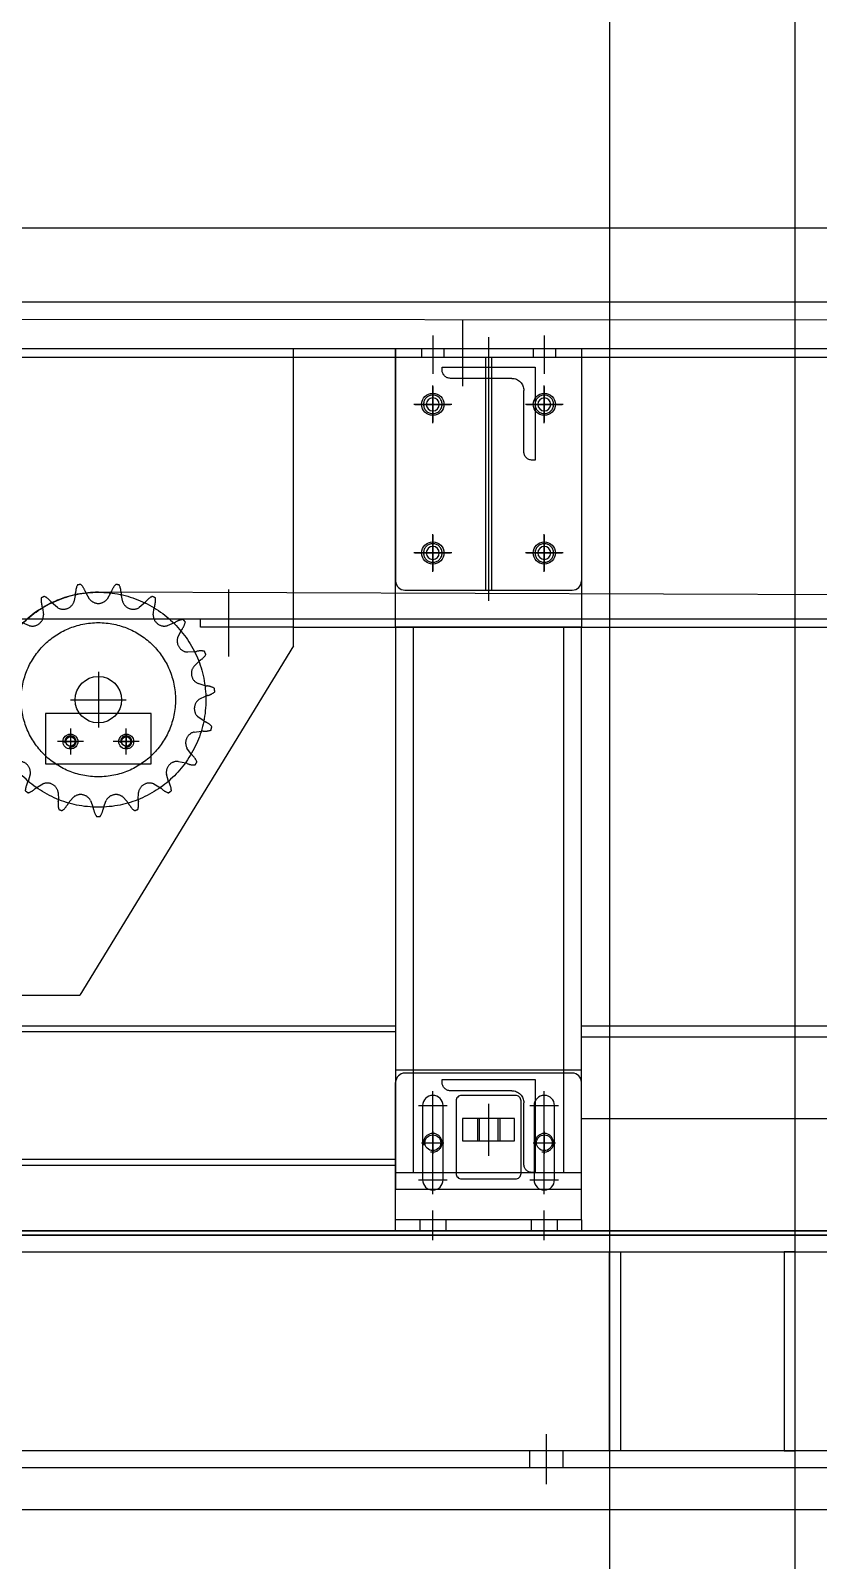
# Model space of a CAD drawing. Extents: x 0 to 210250, y -124674 to 148500.
# Drawn here: x 182390 to 182814, y -114981 to -114157 of the extents above; entities that cross this region are included whole.
import ezdxf

# ---------------------------------------------------------------- set-up
doc = ezdxf.new("R2010")
doc.units = 0
doc.header["$LTSCALE"] = 400
for name, pattern in [('CENTER', [23, 20, -1, 1, -1]), ('DASHED', [0.75, 0.5, -0.25]), ('HIDDEN', [9.525, 6.35, -3.175])]:
    doc.linetypes.add(name, pattern=pattern)
doc.layers.get('0').update_dxf_attribs({"linetype": 'CONTINUOUS'})
for name, color, linetype in [('CV', 92, 'CONTINUOUS'), ('DASHED', 4, 'DASHED'), ('DIM', 2, 'CONTINUOUS'), ('GZ_3', 8, 'HIDDEN'), ('GZ_4', 4, 'CENTER'), ('GZ_Qoo04', 4, 'CONTINUOUS'), ('GZ_Qoo06', 6, 'CONTINUOUS'), ('SS400-PL2.3', 111, 'CONTINUOUS'), ('SS400H-125x125x6.5x9', 220, 'CONTINUOUS')]:
    doc.layers.add(name, color=color, linetype=linetype)

# ---------------------------------------------------------------- blocks, each defined once
blk = doc.blocks.new('A$C1DDB78D6')
at = {"layer": 'SS400H-125x125x6.5x9', "color": 0}
for points in [[(-62.5, -1500), (-53.5, -1500), (-53.5, 1500), (-62.5, 1500)], [(53.5, -1500), (62.5, -1500), (62.5, 1500), (53.5, 1500)]]:
    blk.add_lwpolyline(points, close=True, dxfattribs=at)
blk = doc.blocks.new('_18孔2前視')
at = {"layer": 'DASHED', "ltscale": 0.125}
for p, q in [((-9, 9), (-9, 0)), ((9, 9), (9, 0))]:
    blk.add_line(p, q, dxfattribs=at)
at = {"layer": 'GZ_4'}
blk.add_line((0, 18), (0, -9), dxfattribs=at)
blk = doc.blocks.new('A$C6FBA3990F')
for points in [[(1425, 9), (1425, 116), (1431, 116), (1431, 9)], [(1525, 9), (1525, 116), (1519, 116), (1519, 9)]]:
    blk.add_lwpolyline(points, close=True)
at = {"layer": 'SS400-PL2.3', "color": 0}
blk.add_lwpolyline([(5, 125), (5, 127.3), (2995, 127.3), (2995, 125)], close=True, dxfattribs=at)
at = {"xscale": -1, "rotation": 270}
blk.add_blockref('A$C1DDB78D6', (1500, 62.5), dxfattribs=at)
at = {"xscale": -1}
blk.add_blockref('_18孔2前視', (1559, 0), dxfattribs=at)
blk = doc.blocks.new('A$C78D54A-70-1')
for p, q in [((45, 85), (-45, 85)), ((-50, 0), (-50, 80)), ((50, 6), (50, 80)), ((50, 6), (-50, 6)), ((50, 0), (-50, 0)), ((50, 6), (50, 0))]:
    blk.add_line(p, q)
for points in [[(-24.5, 67.5, 1), (-35.5, 67.5), (-35.5, 27.5, 1), (-24.5, 27.5)], [(-17.5, 31, 0.414214), (-14.5, 28), (14.5, 28, 0.414214), (17.5, 31), (17.5, 70, 0.414214), (14.5, 73), (-14.5, 73, 0.414214), (-17.5, 70)], [(35.5, 67.5, 1), (24.5, 67.5), (24.5, 27.5, 1), (35.5, 27.5)]]:
    blk.add_lwpolyline(points, format="xyb", close=True)
for centre, start, end in [((-45, 80), 90, 180), ((45, 80), 0, 90)]:
    blk.add_arc(centre, 5, start, end)
at = {"layer": 'GZ_3'}
for p, q in [((-37, 6), (-37, 0)), ((-23, 6), (-23, 0)), ((23, 6), (23, 0)), ((37, 6), (37, 0))]:
    blk.add_line(p, q, dxfattribs=at)
at = {"layer": 'GZ_4'}
for p, q in [((-30, 19.8), (-30, 75.2)), ((30, 19.8), (30, 75.2)), ((-37.7, 67.5), (-22.3, 67.5)), ((22.3, 67.5), (37.7, 67.5)), ((-37.7, 27.5), (-22.3, 27.5)), ((22.3, 27.5), (37.7, 27.5)), ((-30, -5), (-30, 11)), ((30, -5), (30, 11))]:
    blk.add_line(p, q, dxfattribs=at)
blk = doc.blocks.new('A$C356F1CE9-5')
for p, q in [((-80, 30), (20, 30)), ((-80, 30), (-80, -95)), ((20, 30), (20, -95)), ((-75, -100), (15, -100))]:
    blk.add_line(p, q)
for centre in [(-60, 0), (0, 0), (-60, -80), (0, -80)]:
    blk.add_circle(centre, 6)
for centre, start, end in [((-75, -95), 180, 270), ((15, -95), 270, 0)]:
    blk.add_arc(centre, 5, start, end)
at = {"layer": 'GZ_3'}
for p, q in [((-80, 25.5), (20, 25.5)), ((-66, 30), (-66, 25.5)), ((-54, 30), (-54, 25.5)), ((-31.6, 25.5), (-31.6, -100)), ((-28.4, 25.5), (-28.4, -100)), ((-6, 30), (-6, 25.5)), ((6, 30), (6, 25.5))]:
    blk.add_line(p, q, dxfattribs=at)
at = {"layer": 'GZ_4'}
for p, q in [((-60, 37.03), (-60, 16.45)), ((-30, 36.13), (-30, -105.77)), ((0, 37.03), (0, 16.45)), ((-60, 9.6), (-60, -9.6)), ((0, 9.6), (0, -9.6)), ((-69.6, 0), (-50.4, 0)), ((-9.6, 0), (9.6, 0)), ((-60, -70.4), (-60, -89.6)), ((0, -70.4), (0, -89.6)), ((-69.6, -80), (-50.4, -80)), ((-9.6, -80), (9.6, -80))]:
    blk.add_line(p, q, dxfattribs=at)
blk = doc.blocks.new('A$C06CE2DE4')
for p, q in [((0, 27), (0, 0)), ((57, 27), (0, 27)), ((57, 0), (57, 27)), ((0, 0), (57, 0))]:
    blk.add_line(p, q)
for centre in [(13.5, 12), (43.5, 12)]:
    blk.add_circle(centre, 4)
at = {"layer": 'GZ_4'}
for p, q in [((13.5, 19), (13.5, 5)), ((43.5, 5), (43.5, 19)), ((20.5, 12), (6.5, 12)), ((50.5, 12), (36.5, 12))]:
    blk.add_line(p, q, dxfattribs=at)
blk = doc.blocks.new('RS60T19')
for p, q in [((-4.74, 54.15), (-6.81, 57.65)), ((6.81, 57.65), (4.74, 54.15)), ((-30.04, 49.68), (-29.52, 45.64)), ((-22.06, 49.68), (-25.16, 52.32)), ((-12.28, 56.74), (-13.1, 52.75)), ((13.1, 52.75), (12.28, 56.74)), ((25.16, 52.32), (22.06, 49.68)), ((29.52, 45.64), (30.04, 49.68)), ((-37, 39.82), (-40.79, 41.31)), ((40.79, 41.31), (37, 39.82)), ((-44.54, 37.24), (-42.74, 33.58)), ((42.74, 33.58), (44.54, 37.24)), ((-47.92, 25.65), (-51.99, 25.83)), ((51.99, 25.83), (47.92, 25.65)), ((-54.22, 20.76), (-51.33, 17.88)), ((51.33, 17.88), (54.22, 20.76)), ((-53.65, 8.7), (-57.56, 7.55)), ((57.56, 7.55), (53.65, 8.7)), ((-58.02, 2.03), (-54.35, 0.25)), ((54.35, 0.25), (58.02, 2.03)), ((-53.57, -9.19), (-56.89, -11.55)), ((56.89, -11.55), (53.57, -9.19)), ((-55.53, -16.92), (-51.49, -17.41)), ((51.49, -17.41), (55.53, -16.92)), ((-47.69, -26.09), (-50.06, -29.4)), ((50.06, -29.4), (47.69, -26.09)), ((-47.03, -34.04), (-43.05, -33.19)), ((-36.63, -40.16), (-37.8, -44.06)), ((37.8, -44.06), (36.63, -40.16)), ((43.05, -33.19), (47.03, -34.04)), ((-33.43, -47.46), (-29.94, -45.37)), ((29.94, -45.37), (33.43, -47.46)), ((-21.61, -49.88), (-21.45, -53.95)), ((-16.21, -55.75), (-13.58, -52.63)), ((-4.24, -54.19), (-2.77, -57.99)), ((2.77, -57.99), (4.24, -54.19)), ((13.58, -52.63), (16.21, -55.75)), ((21.45, -53.95), (21.61, -49.88))]:
    blk.add_line(p, q)
blk.add_circle((0, 0), 41.5)
for centre, radius, start, end in [((-2.34, 57.48), 9.9, 154.24626, 179.1204), ((0, 0), 62.8, 99.47368, 100.32633), ((0, 0), 62.8, 98.62103, 99.47368), ((-16.45, 55.13), 9.9, 19.82697, 44.70111), ((7.49, 63.76), 15.55, 199.82697, 203.10526), ((-7.49, 63.76), 15.55, 336.89474, 340.17303), ((16.45, 55.13), 9.9, 135.29889, 160.17303), ((0, 0), 62.8, 80.52632, 81.37897), ((0, 0), 62.8, 79.67367, 80.52632), ((2.34, 57.48), 9.9, 0.8796, 25.75374), ((-20.88, 53.6), 9.9, 173.19363, 198.06777), ((0, 0), 62.8, 118.42105, 119.2737), ((-45.07, 45.71), 15.55, 14.78947, 18.06777), ((0, 0), 62.8, 117.5684, 118.42105), ((-33.45, 46.8), 9.9, 38.77433, 63.64847), ((-13.62, 62.73), 15.55, 218.77433, 222.05263), ((-18.79, 54.73), 6.02, 237.10526, 288.94737), ((-18.79, 54.73), 6.02, 288.94737, 340.78947), ((-27.79, 57.87), 15.55, 355.84211, 359.1204), ((0, 57.87), 6.02, 218.15789, 270), ((0, 57.87), 6.02, 270, 321.84211), ((27.79, 57.87), 15.55, 180.8796, 184.15789), ((18.79, 54.73), 6.02, 199.21053, 251.05263), ((18.79, 54.73), 6.02, 251.05263, 302.89474), ((13.62, 62.73), 15.55, 317.94737, 321.22567), ((33.45, 46.8), 9.9, 116.35153, 141.22567), ((0, 0), 62.8, 61.57895, 62.4316), ((0, 0), 62.8, 60.7263, 61.57895), ((45.07, 45.71), 15.55, 161.93223, 165.21053), ((20.88, 53.6), 9.9, 341.93223, 6.80637), ((0, 0), 62.8, 137.36842, 138.22107), ((-37.15, 43.92), 9.9, 192.141, 217.01514), ((0, 0), 62.8, 136.51577, 137.36842), ((-46.84, 33.4), 9.9, 57.7217, 82.59584), ((-33.25, 54.91), 15.55, 237.7217, 241), ((-35.54, 45.67), 6.02, 307.89474, 359.73684), ((35.54, 45.67), 6.02, 180.26316, 232.10526), ((33.25, 54.91), 15.55, 299, 302.2783), ((46.84, 33.4), 9.9, 97.40416, 122.2783), ((37.15, 43.92), 9.9, 322.98486, 347.859), ((0, 0), 62.8, 42.63158, 43.48423), ((0, 0), 62.8, 41.77893, 42.63158), ((-57.47, 28.6), 15.55, 33.73684, 37.01514), ((-48.45, 31.65), 6.02, 326.84211, 18.68421), ((-35.54, 45.67), 6.02, 256.05263, 307.89474), ((35.54, 45.67), 6.02, 232.10526, 283.94737), ((48.45, 31.65), 6.02, 161.31579, 213.15789), ((57.47, 28.6), 15.55, 142.98486, 146.26316), ((0, 0), 62.8, 156.31579, 157.16844), ((0, 0), 62.8, 155.46314, 156.31579), ((-55.14, 16.38), 9.9, 76.66907, 101.54321), ((-49.28, 41.14), 15.55, 256.66907, 259.94737), ((-48.45, 31.65), 6.02, 275, 326.84211), ((48.45, 31.65), 6.02, 213.15789, 265), ((49.28, 41.14), 15.55, 280.05263, 283.33093), ((55.14, 16.38), 9.9, 78.45679, 103.33093), ((0, 0), 62.8, 23.68421, 24.53686), ((0, 0), 62.8, 22.83156, 23.68421), ((-49.4, 29.48), 9.9, 211.08837, 235.96251), ((-63.64, 8.39), 15.55, 52.68421, 55.96251), ((-56.1, 14.21), 6.02, 345.78947, 37.63158), ((56.1, 14.21), 6.02, 142.36842, 194.21053), ((63.64, 8.39), 15.55, 124.03749, 127.31579), ((49.4, 29.48), 9.9, 304.03749, 328.91163), ((-56.1, 14.21), 6.02, 293.94737, 345.78947), ((56.1, 14.21), 6.02, 194.21053, 246.05263), ((0, 0), 62.8, 175.26316, 176.11581), ((-56.29, 11.84), 9.9, 230.03574, 254.90988), ((0, 0), 62.8, 174.41051, 175.26316), ((-57.48, -2.41), 9.9, 95.61644, 120.49058), ((-62.92, -12.73), 15.55, 71.63158, 74.90988), ((-59.97, 22.91), 15.55, 275.61644, 278.89474), ((-57.67, -4.78), 6.02, 4.73684, 56.57895), ((57.67, -4.78), 6.02, 123.42105, 175.26316), ((59.97, 22.91), 15.55, 261.10526, 264.38356), ((62.92, -12.73), 15.55, 105.09012, 108.36842), ((57.48, -2.41), 9.9, 59.50942, 84.38356), ((56.29, 11.84), 9.9, 285.09012, 309.96426), ((0, 0), 62.8, 4.73684, 5.58949), ((0, 0), 62.8, 3.88419, 4.73684), ((-57.67, -4.78), 6.02, 312.89474, 4.73684), ((57.67, -4.78), 6.02, 175.26316, 227.10526), ((-53.58, -20.94), 9.9, 114.56381, 139.43795), ((0, 0), 62.8, 193.35788, 194.21053), ((0, 0), 62.8, 194.21053, 195.06318), ((-57.09, -7.08), 9.9, 248.98311, 273.85724), ((-64.16, 2.2), 15.55, 294.56381, 297.84211), ((57.09, -7.08), 9.9, 266.14276, 291.01689), ((64.16, 2.2), 15.55, 242.15789, 245.43619), ((53.58, -20.94), 9.9, 40.56205, 65.43619), ((0, 0), 62.8, 344.93682, 345.78947), ((0, 0), 62.8, 345.78947, 346.64212), ((-55.38, -32.47), 15.55, 90.57895, 93.85724), ((-53, -23.25), 6.02, 23.68421, 75.52632), ((-53, -23.25), 6.02, 331.84211, 23.68421), ((53, -23.25), 6.02, 156.31579, 208.15789), ((53, -23.25), 6.02, 104.47368, 156.31579), ((55.38, -32.47), 15.55, 86.14276, 89.42105), ((-43.88, -37.2), 9.9, 133.51118, 158.38532), ((-61.4, -18.75), 15.55, 313.51118, 316.78947), ((61.4, -18.75), 15.55, 223.21053, 226.48882), ((43.88, -37.2), 9.9, 21.61468, 46.48882), ((0, 0), 62.8, 212.30524, 213.15789), ((0, 0), 62.8, 213.15789, 214.01055), ((-51.7, -25.24), 9.9, 267.93047, 292.80461), ((-41.83, -48.69), 15.55, 109.52632, 112.80461), ((-42.58, -39.19), 6.02, 42.63158, 94.47368), ((-42.58, -39.19), 6.02, 350.78947, 42.63158), ((42.58, -39.19), 6.02, 137.36842, 189.21053), ((42.58, -39.19), 6.02, 85.52632, 137.36842), ((41.83, -48.69), 15.55, 67.19539, 70.47368), ((51.7, -25.24), 9.9, 247.19539, 272.06953), ((0, 0), 62.8, 325.98945, 326.84211), ((0, 0), 62.8, 326.84211, 327.69476), ((-29.42, -49.44), 9.9, 152.45855, 177.33268), ((0, 0), 62.8, 231.25261, 232.10526), ((-51.98, -37.67), 15.55, 332.45855, 335.73684), ((-40.7, -40.65), 9.9, 286.87784, 311.75198), ((-23.76, -59.64), 15.55, 128.47368, 131.75198), ((-27.54, -50.89), 6.02, 61.57895, 113.42105), ((-27.54, -50.89), 6.02, 9.73684, 61.57895), ((27.54, -50.89), 6.02, 118.42105, 170.26316), ((27.54, -50.89), 6.02, 66.57895, 118.42105), ((23.76, -59.64), 15.55, 48.24802, 51.52632), ((40.7, -40.65), 9.9, 228.24802, 253.12216), ((51.98, -37.67), 15.55, 204.26316, 207.54145), ((29.42, -49.44), 9.9, 2.66732, 27.54145), ((0, 0), 62.8, 307.89474, 308.74739), ((0, 0), 62.8, 232.10526, 232.95791), ((-11.77, -56.31), 9.9, 171.40591, 196.28005), ((-36.93, -52.51), 15.55, 351.40591, 354.68421), ((-25.3, -51.67), 9.9, 305.82521, 330.69935), ((-3.1, -64.12), 15.55, 147.42105, 150.69935), ((-9.53, -57.08), 6.02, 80.52632, 132.36842), ((-9.53, -57.08), 6.02, 28.68421, 80.52632), ((9.52, -57.08), 6.02, 99.47368, 151.31579), ((9.52, -57.08), 6.02, 47.63158, 99.47368), ((3.1, -64.12), 15.55, 29.30065, 32.57895), ((25.3, -51.67), 9.9, 209.30065, 234.17479), ((11.77, -56.31), 9.9, 343.71995, 8.59409), ((36.93, -52.51), 15.55, 185.31579, 188.59409), ((0, 0), 62.8, 307.04209, 307.89474), ((0, 0), 62.8, 250.19998, 251.05263), ((0, 0), 62.8, 251.05263, 251.90528), ((-17.88, -61.65), 15.55, 10.35328, 13.63158), ((7.15, -57.08), 9.9, 190.35328, 215.22742), ((0, 0), 62.8, 269.14735, 270), ((0, 0), 62.8, 270, 270.85265), ((-7.15, -57.08), 9.9, 324.77258, 349.64672), ((17.88, -61.65), 15.55, 166.36842, 169.64672), ((0, 0), 62.8, 288.09472, 288.94737), ((0, 0), 62.8, 288.94737, 289.80002)]:
    blk.add_arc(centre, radius, start, end)
at = {"layer": 'GZ_4'}
blk.add_circle((0, 0), 57.87, dxfattribs=at)
blk = doc.blocks.new('L-F50X50X6')
for p, q in [((1.5, 50), (0, 50)), ((0, 50), (0, 0)), ((6, 12.5), (6, 45.5)), ((0, 0), (50, 0)), ((45.5, 6), (12.5, 6)), ((50, 0), (50, 1.5))]:
    blk.add_line(p, q)
for centre, radius, start, end in [((1.5, 45.5), 4.5, 0, 90), ((12.5, 12.5), 6.5, 180, 270), ((45.5, 1.5), 4.5, 0, 90)]:
    blk.add_arc(centre, radius, start, end)
blk = doc.blocks.new('SCR1-64591864')
blk.add_circle((0, 0), 4.25)
at = {"layer": 'GZ_3'}
blk.add_arc((0, 0), 5, 255, 195, dxfattribs=at)
at = {"layer": 'GZ_4'}
for p, q in [((-6, 0), (6, 0)), ((0, 6), (0, -6))]:
    blk.add_line(p, q, dxfattribs=at)
blk = doc.blocks.new('A$C6E163F1D-2')
blk.add_line((50, 36), (50, 64))
for points in [[(-50, 0), (50, 0), (50, 64), (-50, 64)], [(-14, 26), (14, 26), (14, 38), (-14, 38)]]:
    blk.add_lwpolyline(points, close=True)
at = {"layer": 'GZ_3', "linetype": 'HIDDEN'}
for p, q in [((-6, 38), (-6, 26)), ((-5, 38), (-5, 26)), ((5, 38), (5, 26)), ((6, 38), (6, 26))]:
    blk.add_line(p, q, dxfattribs=at)
at = {"layer": 'GZ_4'}
blk.add_line((0, 46), (0, 18), dxfattribs=at)
for p in [(-30, 25), (30, 25)]:
    blk.add_blockref('SCR1-64591864', p)
blk = doc.blocks.new('A$C0DF1153B-2')
blk.add_blockref('A$C6E163F1D-2', (65, 0, 0))
blk = doc.blocks.new('M10 牙')
blk.add_circle((0, 0), 3.5)
at = {"layer": 'GZ_3'}
blk.add_circle((0, 0), 5, dxfattribs=at)
at = {"layer": 'GZ_4'}
for p, q in [((0, -10.15), (0, 10.15)), ((-10.15, 0), (10.15, 0))]:
    blk.add_line(p, q, dxfattribs=at)
blk = doc.blocks.new('SCR1-64560521')
blk.add_circle((0, 0), 2.5)
at = {"layer": 'GZ_3'}
blk.add_arc((0, 0), 3, 255, 195, dxfattribs=at)
at = {"layer": 'GZ_4'}
for p, q in [((-3.6, 0), (3.6, 0)), ((0, 3.6), (0, -3.6))]:
    blk.add_line(p, q, dxfattribs=at)
blk = doc.blocks.new('M12')
blk.add_circle((0, 0), 4.25)
at = {"layer": 'GZ_3'}
blk.add_circle((0, 0), 6, dxfattribs=at)
at = {"layer": 'GZ_4'}
for p, q in [((0, 11.73), (0, -11.73)), ((-11.73, 0), (11.73, 0))]:
    blk.add_line(p, q, dxfattribs=at)
blk = doc.blocks.new('A$C07DD52F4-AA')
for p, q in [((-235, 150), (-235, 310)), ((-235, 310), (235, 310)), ((235, 150), (235, 310)), ((-235, 150), (-120, -38)), ((235, 150), (120, -38)), ((-120, -38), (120, -38))]:
    blk.add_line(p, q)
for centre, radius in [((-130, 121), 12.5), ((130, 121), 12.5), ((0, 32), 25)]:
    blk.add_circle(centre, radius)
at = {"layer": 'GZ_4'}
for p, q in [((0, 328.88), (0, -89.31)), ((-130, 136), (-130, 106)), ((130, 136), (130, 106)), ((-145, 121), (-115, 121)), ((115, 121), (145, 121)), ((-40, 32), (40, 32))]:
    blk.add_line(p, q, dxfattribs=at)
for name, p in [('SCR1-64560521', (-145, 98.5)), ('SCR1-64560521', (-115, 98.5)), ('SCR1-64560521', (115, 98.5)), ('SCR1-64560521', (145, 98.5)), ('M12', (-46, 78)), ('M12', (46, 78)), ('M12', (-46, -14)), ('M12', (46, -14))]:
    blk.add_blockref(name, p)
blk = doc.blocks.new('A$C158526256-2')
for p, q in [((12023.93, -15165.01), (14911.93, -15165.01)), ((13376.93, -15315.01), (14841.93, -15315.01))]:
    blk.add_line(p, q)
blk.add_lwpolyline([(13431.93, -15165.01), (13531.93, -15165.01), (13531.93, -15315.01), (13431.93, -15315.01)], close=True)
at = {"layer": 'GZ_3'}
for p, q in [((12023.93, -15169.51), (14911.93, -15169.51)), ((12061.93, -15310.51), (14841.93, -15310.51)), ((13326.93, -15315.01), (13326.93, -15310.51)), ((13376.93, -15315.01), (13326.93, -15315.01))]:
    blk.add_line(p, q, dxfattribs=at)
at = {"layer": 'GZ_4'}
for p, q in [((13467.93, -15149.26), (13467.93, -15185.26)), ((13341.93, -15294.76), (13341.93, -15330.76))]:
    blk.add_line(p, q, dxfattribs=at)
blk.add_blockref('A$C07DD52F4-AA', (13141.93, -15475.01))
at = {"xscale": -1}
for p in [(13451.93, -15195.01), (13511.93, -15195.01), (13451.93, -15275.01), (13511.93, -15275.01)]:
    blk.add_blockref('M10 牙', p, dxfattribs=at)
at = {"layer": 'GZ_3', "xscale": -1, "rotation": 89.99999999999953}
blk.add_blockref('L-F50X50X6', (13506.93, -15175.01), dxfattribs=at)
blk = doc.blocks.new('A$C02CA72C9B01-2F')
for p, q in [((1221, 293.5), (1221, -9)), ((1321, -9), (1321, 293.5)), ((51, 79), (1221, 79)), ((1321, 79), (2531, 79)), ((1321, 29), (2531, 29)), ((51, 4), (1221, 4)), ((1221, -9), (1321, -9)), ((1221, -9), (1321, -9)), ((1221, -9), (1321, -9))]:
    blk.add_line(p, q)
at = {"layer": 'GZ_3'}
for p, q in [((1230.5, 293.5), (1230.5, 0)), ((1311.5, 0), (1311.5, 293.5)), ((51, 75.8), (1221, 75.8)), ((1321, 73), (2531, 73)), ((51, 7.2), (1221, 7.2)), ((1221, 0), (1321, 0))]:
    blk.add_line(p, q, dxfattribs=at)
for name, p in [('A$C158526256-2', (-12210.93, 15608.51)), ('A$C0DF1153B-2', (1206, -9, 0))]:
    blk.add_blockref(name, p)
at = {"layer": 'GZ_3', "xscale": -1, "rotation": 89.99999999999946}
blk.add_blockref('L-F50X50X6', (1296, 50), dxfattribs=at)
blk = doc.blocks.new('A$C1B6760474-2')
at = {"layer": 'GZ_4'}
blk.add_lwpolyline([(3031.53, 171, -1), (3031.53, 19), (1376, 24.87, 0.416291), (1318.13, -33), (1322, -122, -1), (1170, -122), (1173.87, -33, 0.439879), (1116, 24.87), (86, 19, -0.959609), (78.89, 169.81), (106.41, 172.4), (3031.53, 171)], format="xyb", dxfattribs=at)
for name, p in [('A$C02CA72C9B01-2F', (315, -287.5)), ('A$C356F1CE9-5', (1616, 126)), ('A$C06CE2DE4', (1347.5, -67.5))]:
    blk.add_blockref(name, p)
at = {"layer": 'GZ_3'}
blk.add_blockref('RS60T19', (1376, -33), dxfattribs=at)
at = {"layer": 'GZ_Qoo04'}
blk.add_blockref('A$C78D54A-70-1', (1586, -319), dxfattribs=at)
blk = doc.blocks.new('A$C1B676043274-2')
blk.add_blockref('A$C1B6760474-2', (-316, 319))
at = {"layer": 'GZ_Qoo06', "xscale": -1}
blk.add_blockref('A$C6FBA3990F', (2860, -127.3), dxfattribs=at)

msp = doc.modelspace()

# ---------------------------------------------------------------- linework, layer by layer
for points in [[(182701.643, -120303.335), (182801.643, -120303.335), (182801.643, -97663.335), (182701.643, -97663.335)], [(181426.643, -114953.335), (184226.643, -114953.335), (184226.643, -114803.335), (181426.643, -114803.335)]]:
    msp.add_lwpolyline(points, close=True)
at = {"layer": 'CV'}
msp.add_lwpolyline([(184226.643, -114303.335), (181426.643, -114303.335), (181426.643, -114803.335), (184226.643, -114803.335)], close=True, dxfattribs=at)
at = {"layer": 'DIM'}
msp.add_line((181426.643, -114263.335), (184226.643, -114263.335), dxfattribs=at)

# ---------------------------------------------------------------- block references
msp.add_blockref('A$C1B676043274-2', (181366.643, -114803.335))

doc.saveas('drawing.dxf')
